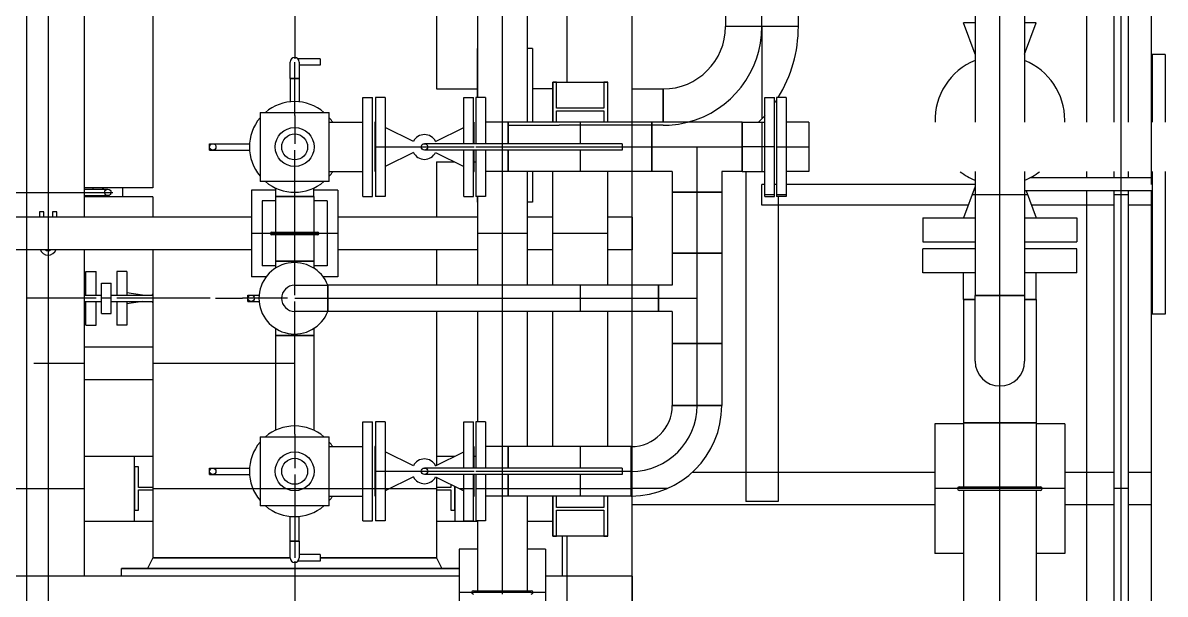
# Model space of a CAD drawing. Header units: inches. Extents: x 517790 to 538444, y 301815 to 302461.
# Drawn here: x 517873.244 to 517875.972, y 302339.992 to 302341.357 of the extents above; entities that cross this region are included whole.
import ezdxf

# ---------------------------------------------------------------- set-up
doc = ezdxf.new("R2010")
doc.units = ezdxf.units.IN
doc.header["$MEASUREMENT"] = 0
doc.layers.add('硅胶总平面底图 工艺装置区', color=253, linetype='Continuous')

msp = doc.modelspace()

# ---------------------------------------------------------------- linework, layer by layer
at = {"layer": '硅胶总平面底图 工艺装置区', "color": 253, "linetype": 'Continuous', "lineweight": -3}
for p, q in [((517875.5186, 302344.9109), (517875.5186, 302341.1198)), ((517875.5776, 302341.1198), (517875.5776, 302344.898)), ((517875.6367, 302344.9109), (517875.6367, 302341.1198)), ((517874.6993, 302341.1198), (517874.6993, 302343.8671)), ((517874.5443, 302341.2157), (517874.5443, 302343.7474)), ((517875.9393, 302343.7339), (517875.9393, 302341.1198)), ((517873.2527, 302343.6036), (517873.2527, 302340.7384)), ((517875.7843, 302342.0346), (517875.7843, 302341.1198)), ((517875.8497, 302341.8274), (517875.8497, 302341.1198)), ((517875.867, 302341.1198), (517875.867, 302341.8274)), ((517875.8842, 302341.8274), (517875.8842, 302341.1198)), ((517873.3043, 302341.7334), (517873.3043, 302340.8928)), ((517873.3913, 302340.8928), (517873.3913, 302341.7334)), ((517874.2322, 302341.7334), (517874.2322, 302341.1993)), ((517874.9224, 302341.6143), (517874.9224, 302341.3486)), ((517875.0093, 302341.3486), (517875.0093, 302341.6143)), ((517875.0962, 302341.6143), (517875.0962, 302341.3486)), ((517873.5544, 302341.5612), (517873.5544, 302340.9633)), ((517874.3303, 302341.4661), (517874.3303, 302341.1788)), ((517874.4484, 302341.4661), (517874.4484, 302341.1198)), ((517874.3893, 302341.1198), (517874.3893, 302341.426)), ((517873.8933, 302341.383), (517873.8933, 302341.2713)), ((517875.0962, 302341.3486), (517874.9224, 302341.3486)), ((517875.0962, 302341.3486), (517874.9224, 302341.3486)), ((517875.0093, 302341.3486), (517875.0093, 302341.1281)), ((517875.0093, 302341.3486), (517875.0093, 302341.3486)), ((517875.0093, 302341.3486), (517875.0093, 302341.3486)), ((517875.5186, 302341.3572), (517875.4907, 302341.3572)), ((517875.5186, 302341.2825), (517875.4907, 302341.3572)), ((517875.6646, 302341.3572), (517875.6367, 302341.3572)), ((517875.6367, 302341.2825), (517875.6646, 302341.3572)), ((517874.3298, 302341.1788), (517874.3298, 302341.2961)), ((517874.3298, 302341.2961), (517874.3303, 302341.2961)), ((517874.4612, 302341.2961), (517874.4484, 302341.2961)), ((517874.4612, 302341.2961), (517874.4612, 302341.1198)), ((517873.8823, 302341.2242), (517873.8823, 302341.2636)), ((517873.8933, 302341.2242), (517873.8933, 302341.2636)), ((517873.9543, 302341.2713), (517873.9012, 302341.2713)), ((517873.9043, 302341.2636), (517873.9043, 302341.2242)), ((517873.9543, 302341.2713), (517873.9543, 302341.2558)), ((517875.9414, 302341.2814), (517875.9414, 302341.1198)), ((517875.9724, 302341.2814), (517875.9414, 302341.2814)), ((517875.9724, 302341.2814), (517875.9724, 302341.1198)), ((517873.9543, 302341.2558), (517873.9043, 302341.2558)), ((517873.9043, 302341.2242), (517873.8823, 302341.2242)), ((517873.8823, 302341.2242), (517873.8823, 302341.1684)), ((517873.8823, 302341.2242), (517873.9043, 302341.2242)), ((517873.8933, 302341.169), (517873.8933, 302341.2242)), ((517873.8933, 302341.2242), (517873.8933, 302341.2242)), ((517873.8933, 302341.2242), (517873.8933, 302341.2242)), ((517873.9043, 302341.2242), (517873.9043, 302341.1684)), ((517874.519, 302341.2157), (517874.5096, 302341.2157)), ((517874.5096, 302341.2157), (517874.5096, 302341.1198)), ((517874.5097, 302341.2157), (517874.6409, 302341.2157)), ((517874.5097, 302341.1198), (517874.5097, 302341.2157)), ((517874.519, 302341.1533), (517874.519, 302341.2157)), ((517874.6411, 302341.2157), (517874.6316, 302341.2157)), ((517874.6316, 302341.2157), (517874.6316, 302341.1533)), ((517874.6409, 302341.1198), (517874.6409, 302341.2157)), ((517874.6411, 302341.1198), (517874.6411, 302341.2157)), ((517874.0557, 302341.0607), (517874.0557, 302341.1788)), ((517874.0557, 302341.1788), (517874.0788, 302341.1788)), ((517874.0788, 302341.0607), (517874.0788, 302341.1788)), ((517874.0865, 302341.1788), (517874.0865, 302341.0607)), ((517874.1095, 302341.1788), (517874.0865, 302341.1788)), ((517874.1095, 302341.1788), (517874.1095, 302341.0607)), ((517874.2322, 302341.1993), (517874.3298, 302341.1993)), ((517874.2971, 302341.0685), (517874.2971, 302341.1788)), ((517874.2971, 302341.1788), (517874.3201, 302341.1788)), ((517874.3201, 302341.0685), (517874.3201, 302341.1788)), ((517874.3263, 302341.1788), (517874.3263, 302341.0685)), ((517874.3493, 302341.1788), (517874.3263, 302341.1788)), ((517874.3493, 302341.1788), (517874.3493, 302341.0685)), ((517874.5096, 302341.1993), (517874.4612, 302341.1993)), ((517874.6993, 302341.1993), (517874.7731, 302341.1993)), ((517874.7731, 302341.1198), (517874.7731, 302341.1993)), ((517874.7731, 302341.1993), (517874.7731, 302341.1198)), ((517875.0166, 302341.0607), (517875.0166, 302341.1788)), ((517875.0166, 302341.1788), (517875.0396, 302341.1788)), ((517875.0396, 302341.0607), (517875.0396, 302341.1788)), ((517875.0442, 302341.1788), (517875.0442, 302341.0607)), ((517875.0672, 302341.1788), (517875.0442, 302341.1788)), ((517875.0672, 302341.1788), (517875.0672, 302341.0607)), ((517873.8933, 302341.1361), (517873.8933, 302341.169)), ((517874.6316, 302341.1533), (517874.519, 302341.1533)), ((517874.519, 302341.147), (517874.6316, 302341.147)), ((517874.519, 302341.1198), (517874.519, 302341.147)), ((517874.6316, 302341.147), (517874.6316, 302341.1198)), ((517873.8106, 302341.1434), (517873.8106, 302340.9781)), ((517873.8106, 302341.1434), (517873.976, 302341.1434)), ((517873.8933, 302341.1361), (517873.8933, 302341.136)), ((517873.8933, 302341.1361), (517873.8933, 302341.1361)), ((517873.8933, 302341.136), (517873.8933, 302341.0685)), ((517873.976, 302340.9781), (517873.976, 302341.1434)), ((517873.976, 302341.1198), (517874.0557, 302341.1198)), ((517874.0849, 302341.1198), (517874.0849, 302341.0017)), ((517874.0865, 302341.119), (517874.0849, 302341.1198)), ((517874.3201, 302341.119), (517874.3217, 302341.1198)), ((517874.3217, 302341.0685), (517874.3217, 302341.1198)), ((517874.4034, 302341.1198), (517874.3493, 302341.1198)), ((517874.3893, 302341.0017), (517874.3893, 302341.1198)), ((517874.4034, 302341.0685), (517874.4034, 302341.1198)), ((517874.7462, 302341.1198), (517874.4034, 302341.1198)), ((517874.4034, 302341.1198), (517874.4034, 302341.0685)), ((517874.5753, 302341.1198), (517874.5753, 302341.0685)), ((517874.6993, 302341.0017), (517874.6993, 302341.1198)), ((517874.7462, 302341.0607), (517874.7462, 302341.1198)), ((517874.7462, 302341.1198), (517874.7462, 302341.0017)), ((517874.9624, 302341.1198), (517874.7462, 302341.1198)), ((517874.9624, 302341.0607), (517874.9624, 302341.1198)), ((517874.9624, 302341.1198), (517875.0166, 302341.1198)), ((517874.9624, 302341.1198), (517874.9624, 302341.0017)), ((517875.0093, 302341.1198), (517875.0093, 302341.0017)), ((517875.1214, 302341.1198), (517875.0672, 302341.1198)), ((517875.1214, 302341.1198), (517875.1214, 302341.0607)), ((517875.1214, 302341.1198), (517875.1214, 302341.0607)), ((517875.5776, 302341.0017), (517875.5776, 302341.1198)), ((517875.867, 302341.0017), (517875.867, 302341.1198)), ((517875.9393, 302341.1198), (517875.9393, 302341.0017)), ((517874.1768, 302341.074), (517874.1095, 302341.1075)), ((517874.2298, 302341.074), (517874.2971, 302341.1075)), ((517874.4038, 302341.1124), (517874.525, 302341.1124)), ((517874.7462, 302341.1124), (517874.525, 302341.1124)), ((517874.7731, 302341.1124), (517874.7462, 302341.1124)), ((517874.7462, 302341.1124), (517874.7462, 302341.1124)), ((517874.7731, 302341.1124), (517874.7731, 302341.1124)), ((517874.7731, 302341.1124), (517874.7731, 302341.1124)), ((517873.6897, 302341.0607), (517873.6897, 302341.0685)), ((517873.6897, 302341.0685), (517873.7853, 302341.0685)), ((517874.6757, 302341.0685), (517874.2033, 302341.0685)), ((517874.6757, 302341.0685), (517874.6757, 302341.0607)), ((517873.6897, 302341.053), (517873.6897, 302341.0607)), ((517873.6897, 302341.053), (517873.7853, 302341.053)), ((517873.8933, 302340.9525), (517873.8933, 302341.053)), ((517874.0557, 302340.9426), (517874.0557, 302341.0607)), ((517874.0788, 302340.9426), (517874.0788, 302341.0607)), ((517874.0849, 302341.0607), (517874.3217, 302341.0607)), ((517874.0865, 302341.0607), (517874.0865, 302340.9426)), ((517874.1095, 302341.0607), (517874.1095, 302340.9426)), ((517874.1768, 302341.0475), (517874.1095, 302341.014)), ((517874.6757, 302341.053), (517874.2033, 302341.053)), ((517874.2298, 302341.0475), (517874.2971, 302341.014)), ((517874.2971, 302340.9426), (517874.2971, 302341.053)), ((517874.3201, 302340.9426), (517874.3201, 302341.053)), ((517874.3217, 302341.0017), (517874.3217, 302341.053)), ((517874.3263, 302341.0607), (517874.4034, 302341.0607)), ((517874.3263, 302341.053), (517874.3263, 302340.9426)), ((517874.3493, 302341.053), (517874.3493, 302340.9426)), ((517874.4034, 302341.0607), (517874.6757, 302341.0607)), ((517874.4034, 302341.0017), (517874.4034, 302341.053)), ((517874.4034, 302341.053), (517874.4034, 302341.0017)), ((517874.5753, 302341.053), (517874.5753, 302341.0017)), ((517874.6757, 302341.0607), (517874.7462, 302341.0607)), ((517874.6757, 302341.0607), (517874.6757, 302341.053)), ((517874.7462, 302341.0017), (517874.7462, 302341.0607)), ((517874.7462, 302341.0607), (517874.9624, 302341.0607)), ((517874.7462, 302341.0607), (517874.7462, 302341.0607)), ((517874.8543, 302340.9526), (517874.8543, 302341.0607)), ((517875.0396, 302341.0607), (517874.9624, 302341.0607)), ((517874.9624, 302341.0017), (517874.9624, 302341.0607)), ((517874.9624, 302341.0607), (517874.9624, 302341.0607)), ((517874.9624, 302341.0607), (517874.9624, 302341.0607)), ((517875.0166, 302340.9426), (517875.0166, 302341.0607)), ((517875.0396, 302340.9426), (517875.0396, 302341.0607)), ((517875.0442, 302341.0607), (517875.1214, 302341.0607)), ((517875.0442, 302341.0607), (517875.0442, 302340.9426)), ((517875.0672, 302341.0607), (517875.0672, 302340.9426)), ((517875.1214, 302341.0607), (517875.1214, 302341.0017)), ((517875.1214, 302341.0607), (517875.1214, 302341.0017)), ((517874.2322, 302341.0255), (517874.2322, 302340.8928)), ((517874.2322, 302341.0255), (517874.274, 302341.0255)), ((517874.3217, 302341.0255), (517874.3263, 302341.0255)), ((517874.7462, 302341.0255), (517874.7462, 302341.0255)), ((517873.976, 302341.0017), (517874.0557, 302341.0017)), ((517874.0865, 302341.0025), (517874.0849, 302341.0017)), ((517874.3201, 302341.0025), (517874.3217, 302341.0017)), ((517874.4034, 302341.0017), (517874.3493, 302341.0017)), ((517874.3893, 302340.7302), (517874.3893, 302341.0017)), ((517874.7462, 302341.0017), (517874.4034, 302341.0017)), ((517874.4484, 302341.0017), (517874.4484, 302340.7302)), ((517874.4612, 302341.0017), (517874.4612, 302340.9287)), ((517874.5097, 302340.7302), (517874.5097, 302341.0017)), ((517874.6409, 302340.7302), (517874.6409, 302341.0017)), ((517874.6993, 302340.7302), (517874.6993, 302341.0017)), ((517874.7952, 302341.0017), (517874.7462, 302341.0017)), ((517874.7952, 302341.0017), (517874.7952, 302340.9526)), ((517874.9624, 302341.0017), (517874.9134, 302341.0017)), ((517874.9134, 302341.0017), (517874.9134, 302340.9526)), ((517874.9624, 302341.0017), (517875.0166, 302341.0017)), ((517874.9706, 302341.0017), (517874.9706, 302340.2134)), ((517875.1214, 302341.0017), (517875.0672, 302341.0017)), ((517875.5186, 302341.0017), (517875.5186, 302340.7062)), ((517875.5776, 302340.7062), (517875.5776, 302341.0017)), ((517875.6367, 302341.0017), (517875.6367, 302340.7062)), ((517875.9414, 302340.9869), (517875.6493, 302340.9869)), ((517875.7843, 302341.0017), (517875.7843, 302340.9869)), ((517875.8497, 302341.0017), (517875.8497, 302340.9869)), ((517875.867, 302340.9869), (517875.867, 302341.0017)), ((517875.867, 302340.9559), (517875.867, 302340.9869)), ((517875.8842, 302341.0017), (517875.8842, 302340.9869)), ((517875.9393, 302341.0017), (517875.9393, 302340.9869)), ((517875.9393, 302340.9869), (517875.9393, 302340.9711)), ((517875.9414, 302341.0017), (517875.9414, 302340.9714)), ((517875.9724, 302341.0017), (517875.9724, 302340.9714)), ((517873.4349, 302340.9633), (517873.3913, 302340.9633)), ((517873.3913, 302340.96), (517873.4471, 302340.96)), ((517873.4112, 302340.9633), (517873.4112, 302340.96)), ((517873.4349, 302340.96), (517873.4349, 302340.9633)), ((517873.4356, 302340.9633), (517873.4356, 302340.96)), ((517873.5544, 302340.9633), (517873.4356, 302340.9633)), ((517873.4831, 302340.9522), (517873.4831, 302340.9633)), ((517873.79, 302340.9574), (517873.79, 302340.7507)), ((517873.8474, 302340.9574), (517873.79, 302340.9574)), ((517873.976, 302340.9781), (517873.8106, 302340.9781)), ((517873.8474, 302340.9627), (517873.8474, 302340.9426)), ((517873.9392, 302340.9426), (517873.9392, 302340.9627)), ((517873.9966, 302340.9574), (517873.9392, 302340.9574)), ((517873.9966, 302340.9574), (517873.9966, 302340.7507)), ((517875.0093, 302340.9215), (517875.0093, 302340.9711)), ((517875.0166, 302340.9711), (517875.0093, 302340.9711)), ((517875.0442, 302340.9711), (517875.0396, 302340.9711)), ((517875.5186, 302340.9711), (517875.0672, 302340.9711)), ((517875.5186, 302340.9662), (517875.4907, 302340.8915)), ((517875.9414, 302340.9714), (517875.9414, 302340.6614)), ((517875.9724, 302340.9714), (517875.9724, 302340.6614)), ((517873.2174, 302340.9522), (517873.4349, 302340.9522)), ((517873.3913, 302340.9445), (517873.4471, 302340.9445)), ((517873.4349, 302340.9412), (517873.3913, 302340.9412)), ((517873.4112, 302340.9445), (517873.4112, 302340.9412)), ((517873.4349, 302340.9522), (517873.4356, 302340.9522)), ((517873.4349, 302340.9412), (517873.4349, 302340.9445)), ((517873.4356, 302340.9522), (517873.4593, 302340.9522)), ((517873.4356, 302340.9445), (517873.4356, 302340.9412)), ((517873.5544, 302340.9412), (517873.4356, 302340.9412)), ((517873.4831, 302340.9412), (517873.4831, 302340.9522)), ((517873.5544, 302340.9412), (517873.5544, 302340.8928)), ((517873.8158, 302340.9316), (517873.8158, 302340.7766)), ((517873.8474, 302340.9316), (517873.8158, 302340.9316)), ((517873.9392, 302340.9426), (517873.8474, 302340.9426)), ((517873.8474, 302340.9426), (517873.8474, 302340.8572)), ((517873.8474, 302340.9426), (517873.8933, 302340.9426)), ((517873.8933, 302340.9426), (517873.8933, 302340.9525)), ((517873.8933, 302340.9427), (517873.8933, 302340.9426)), ((517873.8933, 302340.8572), (517873.8933, 302340.9426)), ((517873.8933, 302340.9426), (517873.8933, 302340.9426)), ((517873.8933, 302340.9426), (517873.9392, 302340.9426)), ((517873.9392, 302340.9426), (517873.9392, 302340.8572)), ((517873.9708, 302340.9316), (517873.9392, 302340.9316)), ((517873.9708, 302340.9316), (517873.9708, 302340.7766)), ((517874.0557, 302340.9426), (517874.0788, 302340.9426)), ((517874.1095, 302340.9426), (517874.0865, 302340.9426)), ((517874.2971, 302340.9426), (517874.3201, 302340.9426)), ((517874.3493, 302340.9426), (517874.3263, 302340.9426)), ((517874.3298, 302340.9287), (517874.3298, 302340.9426)), ((517874.3303, 302340.9426), (517874.3303, 302340.7302)), ((517874.8543, 302340.9526), (517874.7952, 302340.9526)), ((517874.7952, 302340.9526), (517874.7952, 302340.8072)), ((517874.7952, 302340.9526), (517874.8543, 302340.9526)), ((517874.8543, 302340.8072), (517874.8543, 302340.9526)), ((517874.9134, 302340.9526), (517874.8543, 302340.9526)), ((517874.8543, 302340.9526), (517874.8543, 302340.9526)), ((517874.8543, 302340.9526), (517874.9134, 302340.9526)), ((517874.9134, 302340.9526), (517874.9134, 302340.8072)), ((517875.0396, 302340.9463), (517875.0166, 302340.9463)), ((517875.0166, 302340.9426), (517875.0396, 302340.9426)), ((517875.0672, 302340.9463), (517875.0442, 302340.9463)), ((517875.0672, 302340.9426), (517875.0442, 302340.9426)), ((517875.048, 302340.9426), (517875.048, 302340.2134)), ((517875.6441, 302340.9463), (517875.5112, 302340.9463)), ((517875.9414, 302340.9559), (517875.6367, 302340.9559)), ((517875.6405, 302340.9559), (517875.6646, 302340.8915)), ((517875.7843, 302340.9559), (517875.7843, 302339.6658)), ((517875.8497, 302340.9559), (517875.8497, 302339.7665)), ((517875.8842, 302340.9463), (517875.8497, 302340.9463)), ((517875.867, 302339.7665), (517875.867, 302340.9559)), ((517875.8842, 302340.9559), (517875.8842, 302339.7665)), ((517875.9393, 302340.9559), (517875.9393, 302339.6658)), ((517875.9393, 302340.9559), (517875.9393, 302340.9215)), ((517873.2837, 302340.9057), (517873.2837, 302340.8928)), ((517873.294, 302340.9057), (517873.2837, 302340.9057)), ((517873.294, 302340.8928), (517873.294, 302340.9057)), ((517873.3147, 302340.9057), (517873.3147, 302340.8928)), ((517873.325, 302340.9057), (517873.3147, 302340.9057)), ((517873.325, 302340.8928), (517873.325, 302340.9057)), ((517874.3298, 302340.9287), (517874.3303, 302340.9287)), ((517874.4612, 302340.9287), (517874.4484, 302340.9287)), ((517875.5019, 302340.9215), (517875.0093, 302340.9215)), ((517875.8497, 302340.9215), (517875.6534, 302340.9215)), ((517875.9393, 302340.9215), (517875.8842, 302340.9215)), ((517873.79, 302340.8928), (517872.8393, 302340.8928)), ((517873.3043, 302340.8928), (517873.3043, 302340.8153)), ((517874.3303, 302340.8928), (517873.9966, 302340.8928)), ((517874.5097, 302340.8928), (517874.4484, 302340.8928)), ((517874.6993, 302340.8928), (517874.6409, 302340.8928)), ((517874.6993, 302340.8928), (517874.6993, 302340.8153)), ((517875.3939, 302340.8915), (517875.5186, 302340.8915)), ((517875.3939, 302340.8915), (517875.3939, 302340.8341)), ((517875.4907, 302340.8915), (517875.5186, 302340.8915)), ((517875.6367, 302340.8915), (517875.6646, 302340.8915)), ((517875.6367, 302340.8915), (517875.7614, 302340.8915)), ((517875.7614, 302340.8915), (517875.7614, 302340.8341)), ((517873.9966, 302340.8541), (517873.79, 302340.8541)), ((517873.8385, 302340.8572), (517873.9481, 302340.8572)), ((517873.9481, 302340.851), (517873.8385, 302340.851)), ((517873.8474, 302340.851), (517873.8474, 302340.7878)), ((517873.8933, 302340.851), (517873.8933, 302340.8572)), ((517873.8933, 302340.7878), (517873.8933, 302340.851)), ((517873.9392, 302340.851), (517873.9392, 302340.7878)), ((517874.4484, 302340.8541), (517874.3303, 302340.8541)), ((517874.6409, 302340.8541), (517874.5097, 302340.8541)), ((517875.3939, 302340.8341), (517875.5186, 302340.8341)), ((517875.6367, 302340.8341), (517875.7614, 302340.8341)), ((517873.79, 302340.8153), (517872.8393, 302340.8153)), ((517873.3043, 302340.8153), (517873.3043, 302340.8127)), ((517873.3043, 302340.8127), (517873.3043, 302340.8024)), ((517873.3043, 302340.8024), (517873.3043, 302340.0352)), ((517873.3913, 302340.0352), (517873.3913, 302340.8153)), ((517873.5544, 302340.8153), (517873.5544, 302340.0791)), ((517874.3303, 302340.8153), (517873.9966, 302340.8153)), ((517874.2322, 302340.8153), (517874.2322, 302340.7302)), ((517874.5097, 302340.8153), (517874.4484, 302340.8153)), ((517874.6993, 302340.8153), (517874.6409, 302340.8153)), ((517874.8543, 302340.8072), (517874.7952, 302340.8072)), ((517874.7952, 302340.8072), (517874.9134, 302340.8072)), ((517874.7952, 302340.8072), (517874.7952, 302340.7302)), ((517874.9134, 302340.8072), (517874.8543, 302340.8072)), ((517874.8543, 302340.8072), (517874.8543, 302340.8072)), ((517874.8543, 302340.591), (517874.8543, 302340.8072)), ((517874.8543, 302340.8072), (517874.8543, 302340.8072)), ((517874.9134, 302340.8072), (517874.9134, 302340.591)), ((517875.5186, 302340.8175), (517875.3939, 302340.8175)), ((517875.3939, 302340.7601), (517875.3939, 302340.8175)), ((517875.7614, 302340.8175), (517875.6367, 302340.8175)), ((517875.7614, 302340.7601), (517875.7614, 302340.8175)), ((517873.8474, 302340.7766), (517873.8158, 302340.7766)), ((517873.9392, 302340.7878), (517873.8474, 302340.7878)), ((517873.8474, 302340.7878), (517873.8933, 302340.7878)), ((517873.8474, 302340.7878), (517873.8474, 302340.771)), ((517873.8933, 302340.7878), (517873.8933, 302340.7878)), ((517873.8933, 302340.7878), (517873.8933, 302340.7878)), ((517873.8933, 302340.7844), (517873.8933, 302340.7878)), ((517873.8933, 302340.7878), (517873.9392, 302340.7878)), ((517873.8933, 302340.7068), (517873.8933, 302340.7844)), ((517873.9392, 302340.7878), (517873.9392, 302340.771)), ((517873.9708, 302340.7766), (517873.9392, 302340.7766)), ((517873.2527, 302340.7384), (517873.2527, 302340.6597)), ((517873.2527, 302340.7384), (517873.2527, 302340.7384)), ((517873.3942, 302340.7068), (517873.3942, 302340.7631)), ((517873.3942, 302340.7631), (517873.4188, 302340.7631)), ((517873.4188, 302340.7068), (517873.4188, 302340.7631)), ((517873.4682, 302340.7631), (517873.4682, 302340.7068)), ((517873.4927, 302340.7631), (517873.4682, 302340.7631)), ((517873.4927, 302340.7631), (517873.4927, 302340.7068)), ((517873.8254, 302340.7507), (517873.79, 302340.7507)), ((517873.9966, 302340.7507), (517873.9612, 302340.7507)), ((517875.5186, 302340.7601), (517875.3939, 302340.7601)), ((517875.4907, 302340.6963), (517875.4907, 302340.7601)), ((517875.7614, 302340.7601), (517875.6367, 302340.7601)), ((517875.6646, 302340.6963), (517875.6646, 302340.7601)), ((517873.3913, 302340.7163), (517873.3942, 302340.7163)), ((517873.4319, 302340.6991), (517873.4319, 302340.7352)), ((517873.4319, 302340.7352), (517873.455, 302340.7352)), ((517873.455, 302340.6991), (517873.455, 302340.7352)), ((517873.5296, 302340.7068), (517873.4927, 302340.7125)), ((517873.8933, 302340.7302), (517873.9721, 302340.7302)), ((517873.9721, 302340.7302), (517873.9721, 302340.6679)), ((517873.9721, 302340.6679), (517873.9721, 302340.7302)), ((517874.7624, 302340.7302), (517873.9721, 302340.7302)), ((517874.3893, 302340.6679), (517874.3893, 302340.7302)), ((517874.5753, 302340.7302), (517874.5753, 302340.6679)), ((517874.6993, 302340.6679), (517874.6993, 302340.7302)), ((517874.7624, 302340.6679), (517874.7624, 302340.7302)), ((517874.7624, 302340.7302), (517874.7624, 302340.6679)), ((517874.7952, 302340.7302), (517874.7624, 302340.7302)), ((517873.292, 302340.6991), (517873.2527, 302340.6991)), ((517873.292, 302340.6991), (517873.292, 302340.6991)), ((517873.3548, 302340.6991), (517873.292, 302340.6991)), ((517873.4188, 302340.6991), (517873.3548, 302340.6991)), ((517873.3913, 302340.7068), (517873.4319, 302340.7068)), ((517873.3913, 302340.6913), (517873.4319, 302340.6913)), ((517873.3942, 302340.6351), (517873.3942, 302340.6913)), ((517873.4188, 302340.6351), (517873.4188, 302340.6913)), ((517873.455, 302340.6991), (517873.4319, 302340.6991)), ((517873.4319, 302340.663), (517873.4319, 302340.6991)), ((517873.455, 302340.7068), (517873.5544, 302340.7068)), ((517873.455, 302340.663), (517873.455, 302340.6991)), ((517873.455, 302340.6913), (517873.5544, 302340.6913)), ((517873.5544, 302340.6991), (517873.4682, 302340.6991)), ((517873.4682, 302340.6913), (517873.4682, 302340.6351)), ((517873.4927, 302340.6913), (517873.4927, 302340.6351)), ((517873.5296, 302340.6913), (517873.4927, 302340.6856)), ((517873.6912, 302340.6991), (517873.5544, 302340.6991)), ((517873.7044, 302340.6991), (517873.7684, 302340.6991)), ((517873.8539, 302340.6991), (517873.7684, 302340.6991)), ((517873.7817, 302340.6991), (517873.7817, 302340.7068)), ((517873.7817, 302340.7068), (517873.8084, 302340.7068)), ((517873.7817, 302340.6913), (517873.7817, 302340.6991)), ((517873.7817, 302340.6913), (517873.8084, 302340.6913)), ((517873.8539, 302340.6991), (517873.854, 302340.6991)), ((517873.8761, 302340.6991), (517873.8539, 302340.6991)), ((517873.854, 302340.6991), (517873.854, 302340.6991)), ((517873.8933, 302340.6991), (517873.9721, 302340.6991)), ((517873.8933, 302340.6138), (517873.8933, 302340.6913)), ((517873.972, 302340.6991), (517873.972, 302340.6991)), ((517873.9721, 302340.6991), (517873.972, 302340.6991)), ((517873.9721, 302340.6991), (517874.7624, 302340.6991)), ((517874.7624, 302340.6991), (517874.7624, 302340.6991)), ((517874.7624, 302340.6991), (517874.8543, 302340.6991)), ((517875.5186, 302340.6963), (517875.4907, 302340.6963)), ((517875.4907, 302340.6963), (517875.5186, 302340.6963)), ((517875.4907, 302340.6963), (517875.4907, 302340.4013)), ((517875.6367, 302340.7062), (517875.5186, 302340.7062)), ((517875.5186, 302340.7062), (517875.6367, 302340.7062)), ((517875.5186, 302340.5488), (517875.5186, 302340.7062)), ((517875.5776, 302340.7062), (517875.5776, 302340.7062)), ((517875.5776, 302340.7062), (517875.5776, 302340.7062)), ((517875.5776, 302340.5488), (517875.5776, 302340.7062)), ((517875.6367, 302340.7062), (517875.6367, 302340.5488)), ((517875.6646, 302340.6963), (517875.6367, 302340.6963)), ((517875.6367, 302340.6963), (517875.6646, 302340.6963)), ((517875.6646, 302340.6963), (517875.6646, 302340.4013)), ((517873.2527, 302340.6597), (517873.2527, 302340.6597)), ((517873.2527, 302340.6597), (517873.2527, 302340.6597)), ((517873.2527, 302340.6597), (517873.2527, 302339.8041)), ((517873.3913, 302340.6818), (517873.3942, 302340.6818)), ((517873.4319, 302340.663), (517873.455, 302340.663)), ((517873.9721, 302340.6679), (517873.8933, 302340.6679)), ((517874.7624, 302340.6679), (517873.9721, 302340.6679)), ((517874.2322, 302340.6679), (517874.2322, 302340.3002)), ((517874.3303, 302340.6679), (517874.3303, 302340.4039)), ((517874.3893, 302340.3448), (517874.3893, 302340.6679)), ((517874.4484, 302340.6679), (517874.4484, 302340.3448)), ((517874.5097, 302340.3448), (517874.5097, 302340.6679)), ((517874.6409, 302340.3448), (517874.6409, 302340.6679)), ((517874.6993, 302340.3448), (517874.6993, 302340.6679)), ((517874.7952, 302340.6679), (517874.7624, 302340.6679)), ((517874.7952, 302340.6679), (517874.7952, 302340.591)), ((517875.9724, 302340.6614), (517875.9414, 302340.6614)), ((517873.3942, 302340.6351), (517873.4188, 302340.6351)), ((517873.4927, 302340.6351), (517873.4682, 302340.6351)), ((517873.8474, 302340.6272), (517873.8474, 302340.6104)), ((517873.9392, 302340.6104), (517873.8474, 302340.6104)), ((517873.8474, 302340.6104), (517873.8474, 302340.3838)), ((517873.8474, 302340.6104), (517873.8933, 302340.6104)), ((517873.8933, 302340.6104), (517873.8933, 302340.6138)), ((517873.8933, 302340.394), (517873.8933, 302340.6104)), ((517873.8933, 302340.6104), (517873.8933, 302340.6104)), ((517873.8933, 302340.6104), (517873.9392, 302340.6104)), ((517873.9392, 302340.6272), (517873.9392, 302340.6104)), ((517873.9392, 302340.6104), (517873.9392, 302340.3838)), ((517873.3913, 302340.5828), (517873.5544, 302340.5828)), ((517874.7952, 302340.591), (517874.9134, 302340.591)), ((517874.8543, 302340.5909), (517874.7952, 302340.5909)), ((517874.7952, 302340.5909), (517874.7952, 302340.4432)), ((517874.8543, 302340.5909), (517874.8543, 302340.591)), ((517874.8543, 302340.4432), (517874.8543, 302340.5909)), ((517874.9134, 302340.5909), (517874.8543, 302340.5909)), ((517874.9134, 302340.5909), (517874.9134, 302340.4432)), ((517875.5776, 302340.4897), (517875.5776, 302340.5488)), ((517873.2699, 302340.5441), (517873.3913, 302340.5441)), ((517873.5544, 302340.5441), (517873.8933, 302340.5441)), ((517873.3913, 302340.5053), (517873.5544, 302340.5053)), ((517875.5776, 302340.4013), (517875.5776, 302340.4897)), ((517874.7952, 302340.4432), (517874.9134, 302340.4432)), ((517874.8543, 302340.4432), (517874.7952, 302340.4432)), ((517874.8543, 302340.4432), (517874.8543, 302340.4432)), ((517874.8543, 302340.4432), (517874.8543, 302340.4432)), ((517874.9134, 302340.4432), (517874.8543, 302340.4432)), ((517873.8933, 302340.3745), (517873.8933, 302340.394)), ((517874.0557, 302340.2858), (517874.0557, 302340.4039)), ((517874.0557, 302340.4039), (517874.0788, 302340.4039)), ((517874.0788, 302340.2858), (517874.0788, 302340.4039)), ((517874.0865, 302340.4039), (517874.0865, 302340.2858)), ((517874.1095, 302340.4039), (517874.0865, 302340.4039)), ((517874.1095, 302340.4039), (517874.1095, 302340.2858)), ((517874.2971, 302340.2935), (517874.2971, 302340.4039)), ((517874.2971, 302340.4039), (517874.3201, 302340.4039)), ((517874.3201, 302340.2935), (517874.3201, 302340.4039)), ((517874.3263, 302340.4039), (517874.3263, 302340.2935)), ((517874.3493, 302340.4039), (517874.3263, 302340.4039)), ((517874.3493, 302340.4039), (517874.3493, 302340.2935)), ((517875.4226, 302340.3994), (517875.4226, 302340.0894)), ((517875.4907, 302340.3994), (517875.4226, 302340.3994)), ((517875.6646, 302340.4013), (517875.4907, 302340.4013)), ((517875.4907, 302340.4013), (517875.4907, 302340.2486)), ((517875.4907, 302340.4013), (517875.5776, 302340.4013)), ((517875.5776, 302340.2486), (517875.5776, 302340.4013)), ((517875.5776, 302340.4013), (517875.5776, 302340.4013)), ((517875.5776, 302340.4013), (517875.6646, 302340.4013)), ((517875.6646, 302340.4013), (517875.6646, 302340.2486)), ((517875.7326, 302340.3994), (517875.6646, 302340.3994)), ((517875.7326, 302340.3994), (517875.7326, 302340.0894)), ((517873.8106, 302340.3684), (517873.8106, 302340.2031)), ((517873.8106, 302340.3684), (517873.976, 302340.3684)), ((517873.8933, 302340.3745), (517873.8933, 302340.3745)), ((517873.8933, 302340.3745), (517873.8933, 302340.2935)), ((517873.976, 302340.2031), (517873.976, 302340.3684)), ((517873.976, 302340.3448), (517874.0557, 302340.3448)), ((517874.0849, 302340.3448), (517874.0849, 302340.2267)), ((517874.0865, 302340.344), (517874.0849, 302340.3448)), ((517874.1768, 302340.299), (517874.1095, 302340.3325)), ((517874.2298, 302340.299), (517874.2971, 302340.3325)), ((517874.3201, 302340.344), (517874.3217, 302340.3448)), ((517874.3217, 302340.2935), (517874.3217, 302340.3448)), ((517874.4034, 302340.3448), (517874.3493, 302340.3448)), ((517874.3893, 302340.2267), (517874.3893, 302340.3448)), ((517874.4034, 302340.3448), (517874.4034, 302340.2935)), ((517874.4034, 302340.2935), (517874.4034, 302340.3448)), ((517874.6968, 302340.3448), (517874.4034, 302340.3448)), ((517874.5753, 302340.3448), (517874.5753, 302340.2935)), ((517874.6968, 302340.2858), (517874.6968, 302340.3448)), ((517874.6968, 302340.3448), (517874.6968, 302340.2267)), ((517874.6993, 302340.2267), (517874.6993, 302340.3448)), ((517873.3913, 302340.3219), (517873.511, 302340.3219)), ((517873.511, 302340.3219), (517873.5544, 302340.3219)), ((517873.511, 302340.1669), (517873.511, 302340.3219)), ((517874.2322, 302340.3219), (517874.2756, 302340.3219)), ((517874.2756, 302340.3219), (517874.2758, 302340.3219)), ((517874.2756, 302340.3219), (517874.2756, 302340.3218)), ((517874.3217, 302340.3219), (517874.3263, 302340.3219)), ((517873.5203, 302340.2961), (517873.511, 302340.2961)), ((517873.511, 302340.2961), (517873.511, 302340.1928)), ((517873.5203, 302340.2475), (517873.5203, 302340.2961)), ((517873.6897, 302340.2858), (517873.6897, 302340.2935)), ((517873.6897, 302340.2935), (517873.7853, 302340.2935)), ((517873.6897, 302340.278), (517873.6897, 302340.2858)), ((517873.6897, 302340.278), (517873.7853, 302340.278)), ((517873.8933, 302340.278), (517873.8933, 302340.2104)), ((517874.0557, 302340.1676), (517874.0557, 302340.2858)), ((517874.0788, 302340.1676), (517874.0788, 302340.2858)), ((517874.0849, 302340.2858), (517874.3217, 302340.2858)), ((517874.0865, 302340.2858), (517874.0865, 302340.1676)), ((517874.1095, 302340.2858), (517874.1095, 302340.1676)), ((517874.6757, 302340.2935), (517874.2033, 302340.2935)), ((517874.6757, 302340.278), (517874.2033, 302340.278)), ((517874.2971, 302340.1676), (517874.2971, 302340.278)), ((517874.3201, 302340.1676), (517874.3201, 302340.278)), ((517874.3217, 302340.2267), (517874.3217, 302340.278)), ((517874.3263, 302340.2858), (517874.4034, 302340.2858)), ((517874.3263, 302340.278), (517874.3263, 302340.1676)), ((517874.3493, 302340.278), (517874.3493, 302340.1676)), ((517874.4034, 302340.2858), (517874.6757, 302340.2858)), ((517874.4034, 302340.278), (517874.4034, 302340.2267)), ((517874.4034, 302340.2267), (517874.4034, 302340.278)), ((517874.5753, 302340.278), (517874.5753, 302340.2267)), ((517874.6757, 302340.2935), (517874.6757, 302340.2858)), ((517874.6757, 302340.2858), (517874.6968, 302340.2858)), ((517874.6757, 302340.2858), (517874.6757, 302340.278)), ((517874.6968, 302340.2267), (517874.6968, 302340.2858)), ((517874.6968, 302340.2858), (517874.6968, 302340.2858)), ((517874.6968, 302340.2858), (517874.6968, 302340.2858)), ((517875.4226, 302340.2832), (517874.8427, 302340.2832)), ((517875.8497, 302340.2832), (517875.7326, 302340.2832)), ((517875.9393, 302340.2832), (517875.8842, 302340.2832)), ((517875.9393, 302340.2832), (517875.9393, 302340.2057)), ((517873.5544, 302340.2475), (517873.5203, 302340.2475)), ((517874.1768, 302340.2725), (517874.1095, 302340.239)), ((517874.2298, 302340.2725), (517874.2971, 302340.239)), ((517874.2322, 302340.2713), (517874.2322, 302340.0791)), ((517874.2663, 302340.2475), (517874.2322, 302340.2475)), ((517874.2663, 302340.2543), (517874.2663, 302340.2475)), ((517874.2756, 302340.2497), (517874.2756, 302340.1669)), ((517874.2756, 302340.1928), (517874.2756, 302340.2497)), ((517875.4805, 302340.2486), (517875.6748, 302340.2486)), ((517875.5776, 302340.2403), (517875.5776, 302340.2486)), ((517873.2174, 302340.2444), (517873.3913, 302340.2444)), ((517873.5203, 302340.1928), (517873.5203, 302340.2413)), ((517873.5203, 302340.2413), (517873.5544, 302340.2413)), ((517873.5544, 302340.2444), (517874.2322, 302340.2444)), ((517873.976, 302340.2267), (517874.0557, 302340.2267)), ((517874.0865, 302340.2275), (517874.0849, 302340.2267)), ((517874.2322, 302340.2413), (517874.2663, 302340.2413)), ((517874.2663, 302340.2413), (517874.2663, 302340.1928)), ((517874.2862, 302340.2444), (517874.3217, 302340.2444)), ((517874.3201, 302340.2275), (517874.3217, 302340.2267)), ((517874.3263, 302340.2444), (517874.6993, 302340.2444)), ((517874.4034, 302340.2267), (517874.3493, 302340.2267)), ((517874.3893, 302340.0006), (517874.3893, 302340.2267)), ((517874.6968, 302340.2267), (517874.4034, 302340.2267)), ((517874.4484, 302340.2267), (517874.4484, 302340.0006)), ((517874.5096, 302340.2267), (517874.5096, 302340.1308)), ((517874.5097, 302340.1308), (517874.5097, 302340.2267)), ((517874.519, 302340.1995), (517874.519, 302340.2267)), ((517874.6316, 302340.2267), (517874.6316, 302340.1995)), ((517874.6409, 302340.1308), (517874.6409, 302340.2267)), ((517874.6411, 302340.1308), (517874.6411, 302340.2267)), ((517874.7826, 302340.2444), (517874.6993, 302340.2444)), ((517874.6993, 302339.6658), (517874.6993, 302340.2267)), ((517875.7326, 302340.2444), (517875.4226, 302340.2444)), ((517875.6748, 302340.2403), (517875.4805, 302340.2403)), ((517875.4907, 302340.2403), (517875.4907, 302339.8743)), ((517875.5776, 302339.8743), (517875.5776, 302340.2403)), ((517875.6646, 302340.2403), (517875.6646, 302339.8743)), ((517875.8842, 302340.2444), (517875.8497, 302340.2444)), ((517873.511, 302340.1928), (517873.5203, 302340.1928)), ((517873.976, 302340.2031), (517873.8106, 302340.2031)), ((517873.8933, 302340.2104), (517873.8933, 302340.1775)), ((517873.8933, 302340.2104), (517873.8933, 302340.2104)), ((517873.8933, 302340.2104), (517873.8933, 302340.2104)), ((517874.2663, 302340.1928), (517874.2756, 302340.1928)), ((517874.6316, 302340.1995), (517874.519, 302340.1995)), ((517874.519, 302340.1932), (517874.6316, 302340.1932)), ((517874.519, 302340.1308), (517874.519, 302340.1932)), ((517874.6316, 302340.1932), (517874.6316, 302340.1308)), ((517875.4226, 302340.2057), (517874.6993, 302340.2057)), ((517875.048, 302340.2134), (517874.9706, 302340.2134)), ((517875.8497, 302340.2057), (517875.7326, 302340.2057)), ((517875.9393, 302340.2057), (517875.8842, 302340.2057)), ((517873.3913, 302340.1669), (517873.511, 302340.1669)), ((517873.511, 302340.1669), (517873.5544, 302340.1669)), ((517873.8823, 302340.1185), (517873.8823, 302340.178)), ((517873.8933, 302340.1775), (517873.8933, 302340.1185)), ((517873.9043, 302340.1185), (517873.9043, 302340.178)), ((517874.0557, 302340.1676), (517874.0788, 302340.1676)), ((517874.1095, 302340.1676), (517874.0865, 302340.1676)), ((517874.2322, 302340.1669), (517874.2756, 302340.1669)), ((517874.2756, 302340.1669), (517874.3303, 302340.1669)), ((517874.2971, 302340.1676), (517874.3201, 302340.1676)), ((517874.3493, 302340.1676), (517874.3263, 302340.1676)), ((517874.3303, 302340.1676), (517874.3303, 302340.0006)), ((517874.4484, 302340.1669), (517874.5096, 302340.1669)), ((517873.9043, 302340.1185), (517873.8823, 302340.1185)), ((517873.8823, 302340.0791), (517873.8823, 302340.1185)), ((517873.8823, 302340.1185), (517873.9043, 302340.1185)), ((517873.8933, 302340.1184), (517873.8933, 302340.1185)), ((517873.8933, 302340.1185), (517873.8933, 302340.0791)), ((517873.8933, 302340.1184), (517873.8933, 302340.1184)), ((517873.9043, 302340.1185), (517873.9043, 302340.0791)), ((517874.5096, 302340.1308), (517874.519, 302340.1308)), ((517874.6409, 302340.1308), (517874.5097, 302340.1308)), ((517874.5322, 302340.1308), (517874.5324, 302340.0352)), ((517874.5443, 302339.6658), (517874.5443, 302340.1308)), ((517874.6316, 302340.1308), (517874.6411, 302340.1308)), ((517873.9543, 302340.0868), (517873.9043, 302340.0868)), ((517873.9543, 302340.0868), (517873.9543, 302340.0713)), ((517874.3303, 302340.0998), (517874.286, 302340.0998)), ((517874.286, 302340.0998), (517874.286, 302339.8931)), ((517874.4926, 302340.0998), (517874.4484, 302340.0998)), ((517874.4926, 302340.0998), (517874.4926, 302339.8931)), ((517875.4907, 302340.0894), (517875.4226, 302340.0894)), ((517875.7326, 302340.0894), (517875.6646, 302340.0894)), ((517873.5544, 302340.0791), (517873.542, 302340.0533)), ((517873.8823, 302340.0791), (517873.5544, 302340.0791)), ((517873.5544, 302340.0791), (517873.8823, 302340.0791)), ((517873.8933, 302340.0713), (517873.8933, 302339.8466)), ((517873.9543, 302340.0713), (517873.9012, 302340.0713)), ((517874.2322, 302340.0791), (517873.9543, 302340.0791)), ((517873.9543, 302340.0791), (517874.2322, 302340.0791)), ((517874.2322, 302340.0791), (517874.2446, 302340.0533)), ((517874.286, 302340.0352), (517872.8393, 302340.0352)), ((517873.3043, 302340.0352), (517873.3043, 302339.9577)), ((517873.48, 302340.0533), (517874.286, 302340.0533)), ((517874.286, 302340.0533), (517873.48, 302340.0533)), ((517873.48, 302340.0352), (517873.48, 302340.0533)), ((517874.6993, 302340.0352), (517874.4926, 302340.0352)), ((517874.6993, 302340.0352), (517874.6993, 302339.9577)), ((517874.4926, 302339.9964), (517874.286, 302339.9964)), ((517874.3201, 302340.0006), (517874.4585, 302340.0006)), ((517874.3893, 302339.9923), (517874.3893, 302340.0006))]:
    msp.add_line(p, q, dxfattribs=at)
for centre, radius in [((517873.8933, 302341.0607), 0.0465), ((517873.6975, 302341.0607), 0.00775), ((517873.8933, 302341.0607), 0.031), ((517874.2033, 302341.0607), 0.00775), ((517873.4471, 302340.9522), 0.00775), ((517873.7895, 302340.6991), 0.00775), ((517873.8933, 302340.2858), 0.0465), ((517873.8933, 302340.2858), 0.031), ((517873.6975, 302340.2858), 0.00775), ((517874.2033, 302340.2858), 0.00775)]:
    msp.add_circle(centre, radius, dxfattribs=at)
for centre, radius, start, end in [((517874.7731, 302341.3486), 0.1493, 270, 0), ((517874.7731, 302341.3486), 0.2362, 284.3678, 0), ((517874.7731, 302341.3486), 0.3232, 328.3075, 0), ((517873.8933, 302341.2636), 0.011, 0, 180), ((517873.8933, 302341.2636), 0.011, 0, 180), ((517875.5776, 302341.1243), 0.155, 112.3956, 181.6809), ((517875.5776, 302341.1243), 0.155, 0, 67.6044), ((517873.8933, 302341.0607), 0.1083, 90, 130.2226), ((517873.8933, 302341.0607), 0.1083, 49.7774, 90), ((517874.7731, 302341.3486), 0.3232, 325.5611, 327.0304), ((517873.8933, 302341.0607), 0.1083, 139.7774, 220.2226), ((517873.8933, 302341.0607), 0.1083, 33.0557, 40.2226), ((517874.7731, 302341.3486), 0.2362, 270, 284.3678), ((517874.7731, 302341.3486), 0.3232, 314.9193, 318.8911), ((517875.5776, 302341.1243), 0.155, 358.3191, 0), ((517874.2033, 302341.0607), 0.0296, 26.5142, 153.4858), ((517874.2033, 302341.0607), 0.0296, 206.5142, 333.4858), ((517873.8933, 302341.0607), 0.1083, 319.7774, 326.9443), ((517875.5776, 302341.1243), 0.155, 232.3103, 247.6044), ((517875.5776, 302341.1243), 0.155, 292.3956, 307.6897), ((517873.8933, 302341.0607), 0.1083, 229.7774, 310.2226), ((517873.8385, 302340.8541), 0.0031, 90, 270), ((517873.9481, 302340.8541), 0.0031, 270, 90), ((517873.3043, 302340.8231), 0.0207, 202.0243, 337.9757), ((517873.3043, 302340.8231), 0.0103, 228.5904, 311.4096), ((517873.8933, 302340.6991), 0.0853, 21.4313, 338.5687), ((517873.5797, 302340.6991), 0.0279, 155.2069, 163.8647), ((517873.8933, 302340.6991), 0.0312, 90, 270), ((517873.8933, 302340.6991), 0.0312, 90, 270), ((517873.5797, 302340.6991), 0.0279, 196.1353, 204.7931), ((517875.5776, 302340.5488), 0.0591, 180, 0), ((517875.5776, 302340.5488), 0.0591, 180, 0), ((517874.6968, 302340.4432), 0.1575, 270, 0), ((517874.6968, 302340.4432), 0.2165, 270, 0), ((517874.6968, 302340.4432), 0.0984, 270, 0), ((517873.8933, 302340.2858), 0.1083, 90, 130.2226), ((517873.8933, 302340.2858), 0.1083, 49.7774, 90), ((517873.8933, 302340.2858), 0.1083, 139.7774, 220.2226), ((517873.8933, 302340.2858), 0.1083, 33.0557, 40.2226), ((517874.2033, 302340.2858), 0.0296, 26.5142, 153.4858), ((517874.2033, 302340.2858), 0.0296, 206.5142, 333.4858), ((517875.4805, 302340.2444), 0.00413, 90, 270), ((517875.6748, 302340.2444), 0.00413, 270, 90), ((517873.8933, 302340.2858), 0.1083, 319.7774, 326.9443), ((517873.8933, 302340.2858), 0.1083, 229.7774, 310.2226), ((517873.8933, 302340.0791), 0.011, 180, 0), ((517873.8933, 302340.0791), 0.011, 180, 0), ((517874.3201, 302339.9964), 0.00413, 90, 270), ((517874.4585, 302339.9964), 0.00413, 270, 90)]:
    msp.add_arc(centre, radius, start, end, dxfattribs=at)

doc.saveas('drawing.dxf')
